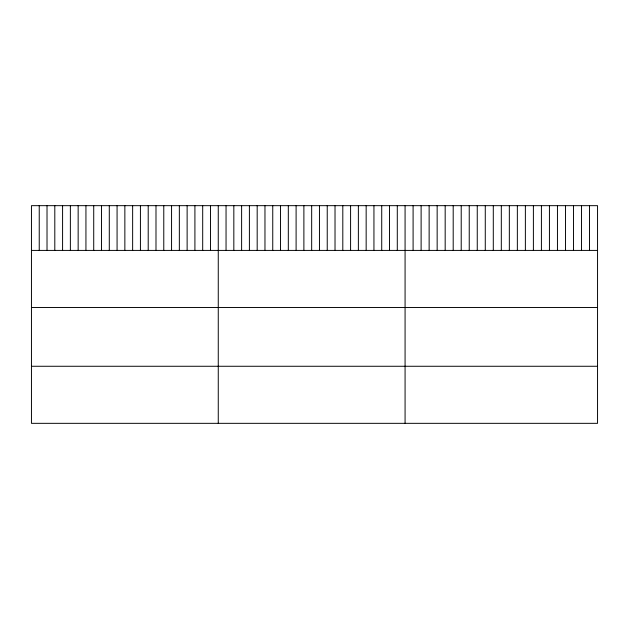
<?xml version="1.0" encoding="UTF-8"?>
<svg xmlns="http://www.w3.org/2000/svg" width="629" height="629" viewBox="0 0 629 629"><rect width="100%" height="100%" fill="white"/><g stroke="black" fill="none" stroke-linecap="round" stroke-linejoin="round"><path stroke-width="0.94" d="M597.55 250.413L597.55 423.333L31.45 423.333L31.45 205.667L597.55 205.667L597.55 250.413L31.45 250.413M31.45 307.479L597.55 307.479M31.45 366.267L597.55 366.267M589.53 205.667L589.53 250.413M581.51 205.667L581.51 250.413M573.491 205.667L573.491 250.413M565.471 205.667L565.471 250.413M557.451 205.667L557.451 250.413M549.431 205.667L549.431 250.413M541.412 205.667L541.412 250.413M533.392 205.667L533.392 250.413M525.372 205.667L525.372 250.413M517.352 205.667L517.352 250.413M509.333 205.667L509.333 250.413M501.313 205.667L501.313 250.413M493.293 205.667L493.293 250.413M485.274 205.667L485.274 250.413M477.254 205.667L477.254 250.413M469.234 205.667L469.234 250.413M461.214 205.667L461.214 250.413M453.195 205.667L453.195 250.413M445.175 205.667L445.175 250.413M437.155 205.667L437.155 250.413M429.135 205.667L429.135 250.413M421.115 205.667L421.115 250.413M413.096 205.667L413.096 250.413M405.076 205.667L405.076 423.333M397.292 205.667L397.292 250.413M389.508 205.667L389.508 250.413M381.724 205.667L381.724 250.413M373.941 205.667L373.941 250.413M366.157 205.667L366.157 250.413M358.373 205.667L358.373 250.413M350.589 205.667L350.589 250.413M342.805 205.667L342.805 250.413M335.021 205.667L335.021 250.413M327.237 205.667L327.237 250.413M319.453 205.667L319.453 250.413M311.669 205.667L311.669 250.413M303.886 205.667L303.886 250.413M296.102 205.667L296.102 250.413M288.318 205.667L288.318 250.413M280.534 205.667L280.534 250.413M272.75 205.667L272.75 250.413M264.966 205.667L264.966 250.413M257.182 205.667L257.182 250.413M249.398 205.667L249.398 250.413M241.615 205.667L241.615 250.413M233.831 205.667L233.831 250.413M226.047 205.667L226.047 250.413M218.263 205.667L218.263 423.333M210.479 205.667L210.479 250.413M202.695 205.667L202.695 250.413M194.911 205.667L194.911 250.413M187.127 205.667L187.127 250.413M179.344 205.667L179.344 250.413M171.56 205.667L171.56 250.413M163.776 205.667L163.776 250.413M155.992 205.667L155.992 250.413M148.208 205.667L148.208 250.413M140.424 205.667L140.424 250.413M132.64 205.667L132.64 250.413M124.857 205.667L124.857 250.413M117.073 205.667L117.073 250.413M109.289 205.667L109.289 250.413M101.505 205.667L101.505 250.413M93.721 205.667L93.721 250.413M85.937 205.667L85.937 250.413M78.153 205.667L78.153 250.413M70.369 205.667L70.369 250.413M62.585 205.667L62.585 250.413M54.802 205.667L54.802 250.413M47.018 205.667L47.018 250.413M39.234 205.667L39.234 250.413"/></g></svg>
